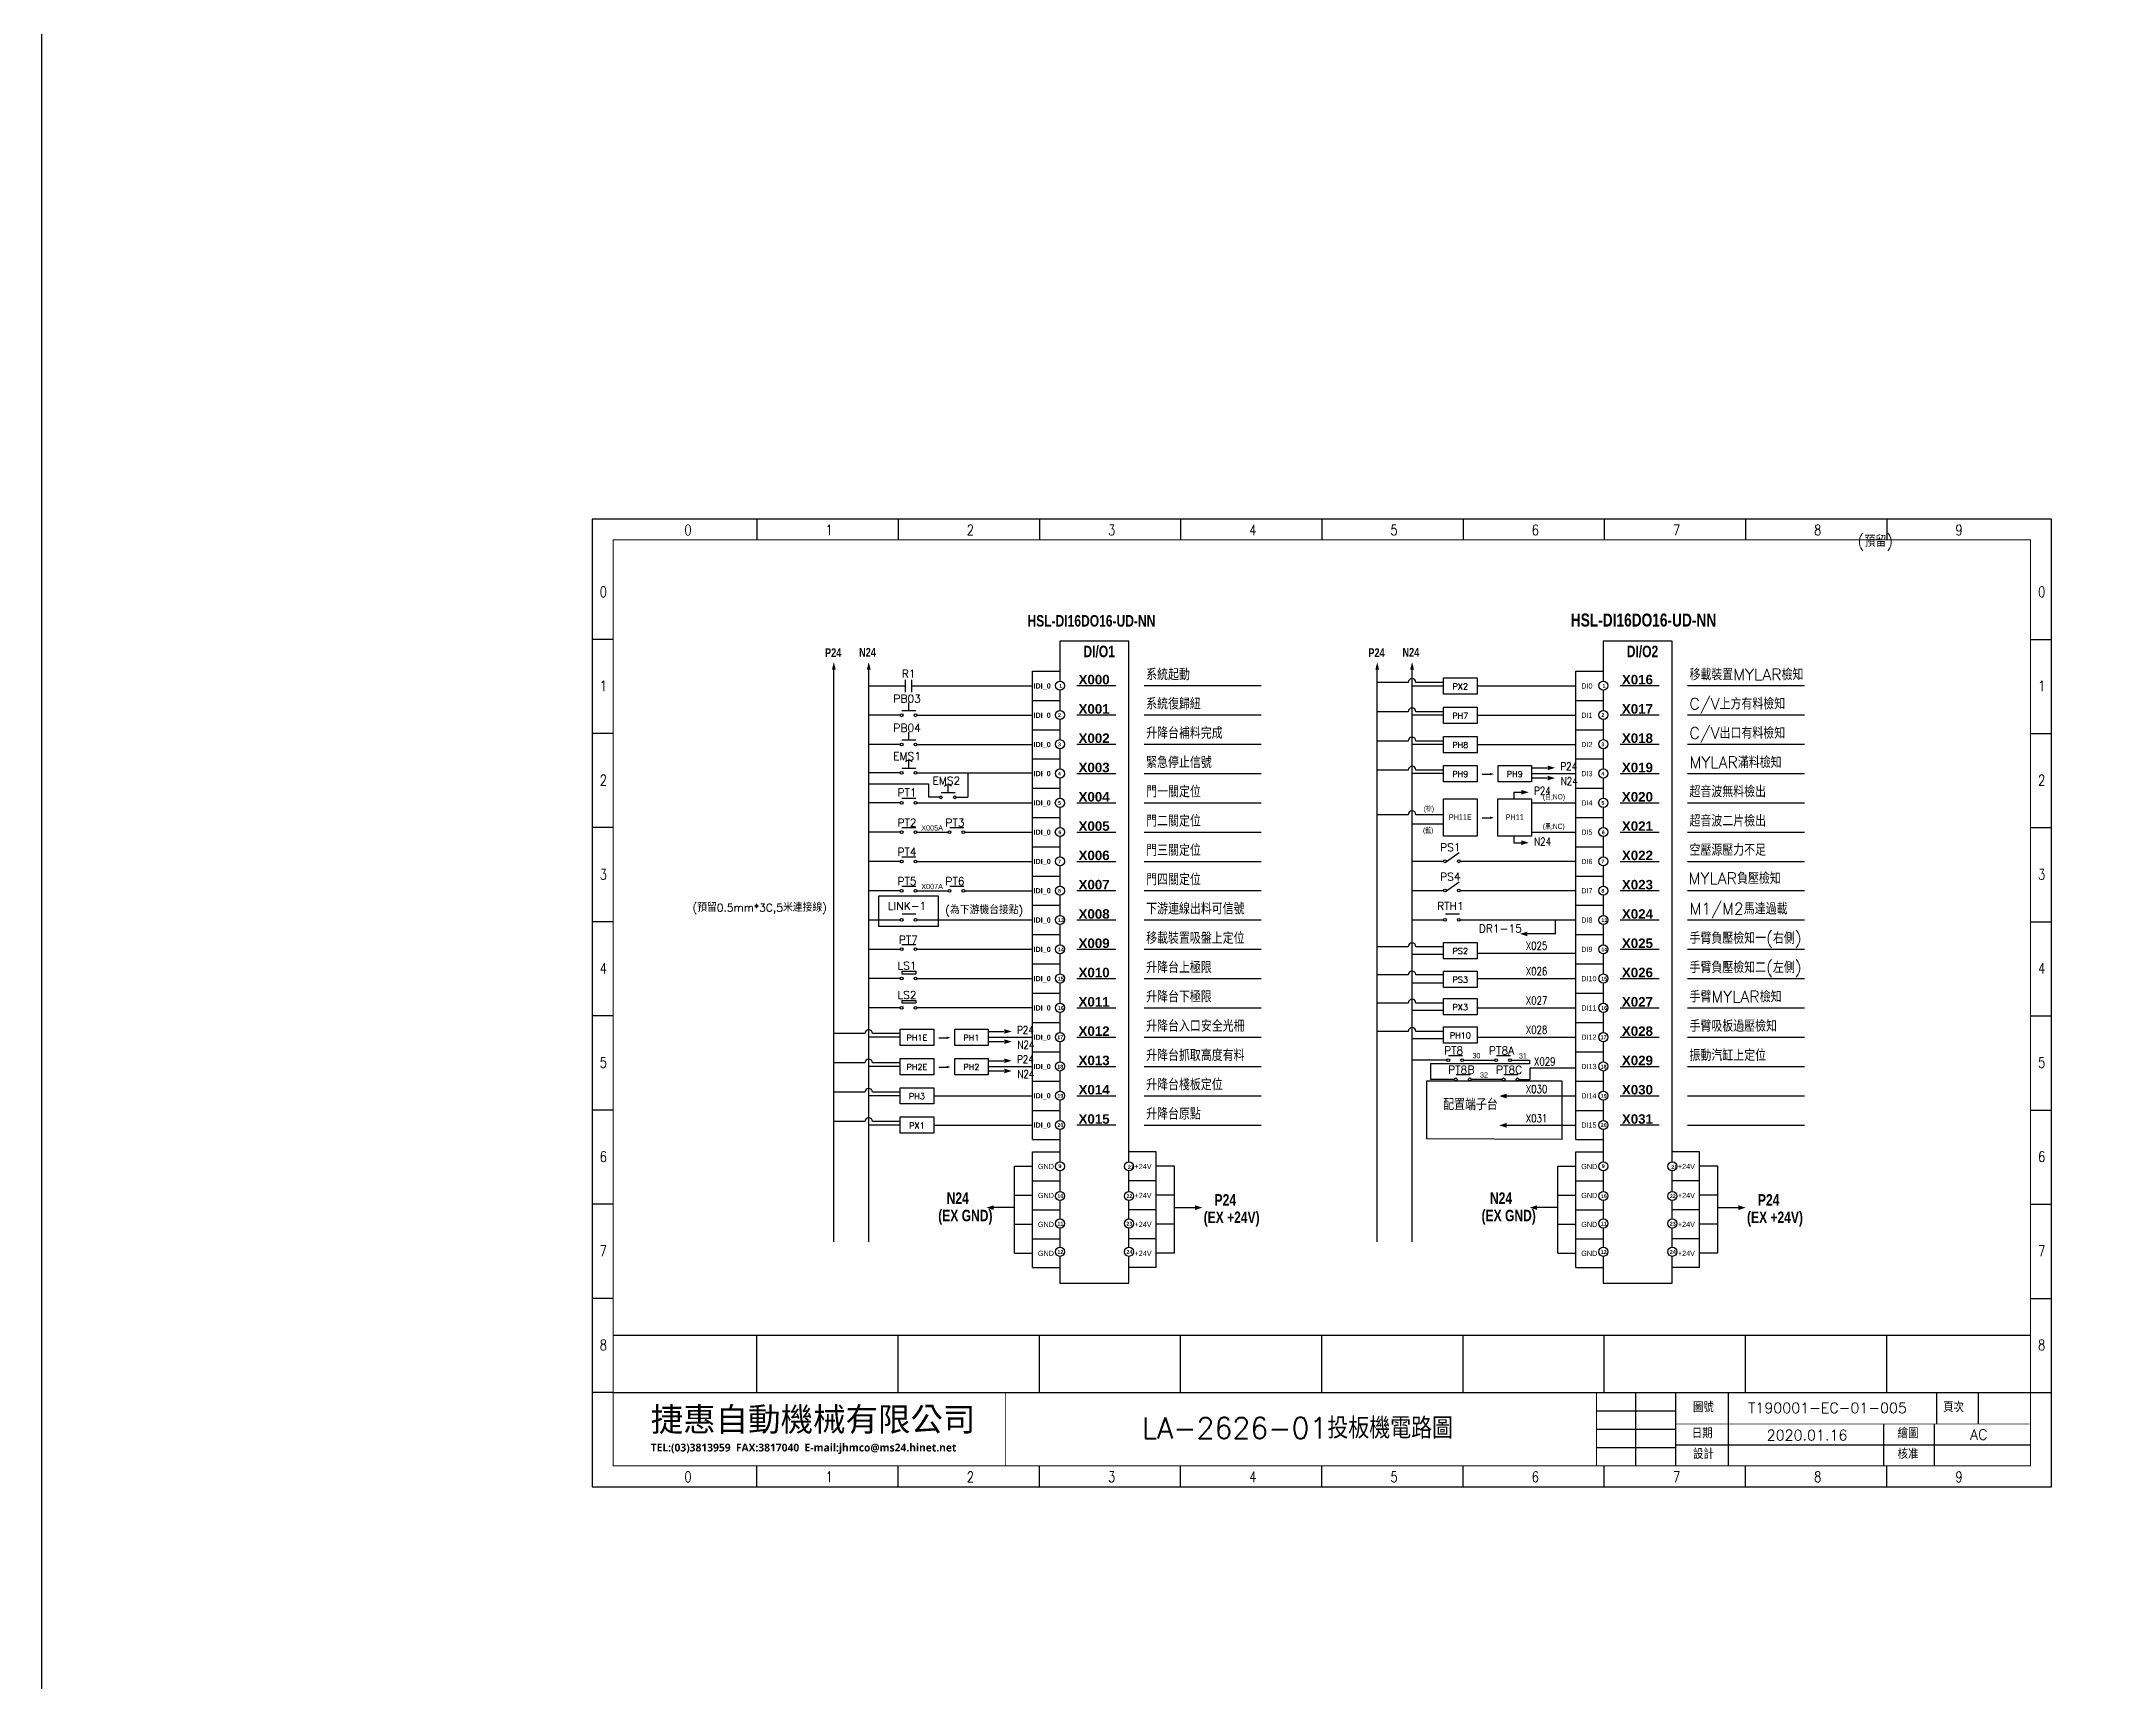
# Model space of a CAD drawing. Header units: millimetres. Extents: x -684 to 5961, y -1281 to 2539.
# Drawn here: x 2178 to 2574.3, y 518.9 to 832.5 of the extents above; entities that cross this region are included whole.
import ezdxf
from ezdxf.enums import TextEntityAlignment as Align

# ---------------------------------------------------------------- set-up
doc = ezdxf.new("R2010")
doc.units = ezdxf.units.MM
doc.header["$LTSCALE"] = 5
doc.header["$MEASUREMENT"] = 0
doc.layers.get('0').update_dxf_attribs({"linetype": 'CONTINUOUS'})
doc.layers.add('圖框', color=7, linetype='CONTINUOUS')
doc.layers.add('文字', color=4, linetype='CONTINUOUS')
doc.styles.add('chinese', font='simplex.shx', dxfattribs={"height": 2, "bigfont": 'chineset.shx'})
doc.styles.add('DAYUM', font='complex', dxfattribs={"bigfont": 'dayum'})
doc.styles.add('DAYUS', font='romanc.shx', dxfattribs={"height": 25, "bigfont": 'dayus.shx'})
doc.styles.add('S', font='SIMPLEX', dxfattribs={"bigfont": 'DAYUS.SHX'})
doc.styles.add('sim', font='simplex.shx', dxfattribs={"width": 0.8, "bigfont": 'chineset.shx'})
doc.styles.add('ST', font='c2.shx', dxfattribs={"height": 375, "bigfont": 'china.shx'})
doc.styles.get("Standard").update_dxf_attribs({"font": 'arialbd.ttf', "height": 15})
doc.styles.add('新細明體', font='', dxfattribs={"width": 0.8})
doc.styles.add('標題', font='simplex.shx', dxfattribs={"height": 4, "bigfont": 'chineset.shx'})
doc.styles.add('線號', font='simplex.shx', dxfattribs={"height": 1.5, "bigfont": 'chineset.shx'})
doc.styles.get('新細明體').set_extended_font_data('新細明體')

msp = doc.modelspace()

# ---------------------------------------------------------------- linework, layer by layer
for p, q in [((2385.9, 717.831), (2372.712, 717.831)), ((2372.712, 717.831), (2372.712, 710.21)), ((2385.9, 618.304), (2385.9, 717.831)), ((2489.779, 717.831), (2476.591, 717.831)), ((2476.591, 717.831), (2476.591, 710.21)), ((2489.779, 618.304), (2489.779, 717.831)), ((2329.487, 602.98), (2329.487, 712.392)), ((2329.487, 602.98), (2329.487, 712.392)), ((2336.152, 671.498), (2336.152, 712.392)), ((2336.152, 671.498), (2336.152, 712.392)), ((2343.199, 708.066), (2343.199, 710.466)), ((2344.399, 708.066), (2344.399, 710.466)), ((2367.438, 712.088), (2372.712, 712.089)), ((2367.438, 622.599), (2367.438, 712.088)), ((2433.366, 602.98), (2433.366, 712.392)), ((2433.366, 602.98), (2433.366, 712.392)), ((2439.298, 709.949), (2433.366, 709.949)), ((2440.031, 671.498), (2440.031, 712.392)), ((2440.031, 671.498), (2440.031, 712.392)), ((2446.055, 709.949), (2440.764, 709.949)), ((2471.318, 712.088), (2476.591, 712.089)), ((2471.318, 622.599), (2471.318, 712.088)), ((2343.199, 709.266), (2336.152, 709.266)), ((2343.845, 704.579), (2343.845, 706.058)), ((2344.399, 709.285), (2367.438, 709.288)), ((2348.576, 709.285), (2351.999, 709.287)), ((2367.438, 706.488), (2372.712, 706.489)), ((2372.712, 708.468), (2372.712, 704.61)), ((2375.915, 709.346), (2383.392, 709.346)), ((2388.836, 709.339), (2411.211, 709.339)), ((2446.055, 709.266), (2440.031, 709.266)), ((2452.457, 709.285), (2471.318, 709.285)), ((2471.318, 706.488), (2476.591, 706.489)), ((2476.591, 708.468), (2476.591, 704.61)), ((2479.794, 709.346), (2487.271, 709.346)), ((2492.715, 709.339), (2515.09, 709.339)), ((2342.176, 703.666), (2336.152, 703.666)), ((2342.511, 704.579), (2345.179, 704.579)), ((2345.376, 703.685), (2367.438, 703.688)), ((2348.576, 703.685), (2351.999, 703.687)), ((2372.712, 702.868), (2372.712, 699.01)), ((2375.915, 703.746), (2383.392, 703.746)), ((2388.836, 703.739), (2411.211, 703.739)), ((2439.298, 704.349), (2433.366, 704.349)), ((2446.055, 703.666), (2440.031, 703.666)), ((2446.055, 704.349), (2440.764, 704.349)), ((2452.457, 703.685), (2471.318, 703.685)), ((2476.591, 702.868), (2476.591, 699.01)), ((2479.794, 703.746), (2487.271, 703.746)), ((2492.715, 703.739), (2515.09, 703.739)), ((2342.176, 698.066), (2336.152, 698.066)), ((2342.511, 698.987), (2345.179, 698.987)), ((2343.845, 698.987), (2343.845, 700.467)), ((2345.377, 698.085), (2367.438, 698.088)), ((2348.576, 698.085), (2351.999, 698.087)), ((2367.438, 700.888), (2372.712, 700.889)), ((2375.915, 698.146), (2383.392, 698.146)), ((2388.836, 698.139), (2411.211, 698.139)), ((2439.298, 698.749), (2433.366, 698.749)), ((2446.055, 698.066), (2440.031, 698.066)), ((2446.055, 698.749), (2440.764, 698.749)), ((2452.457, 698.085), (2471.318, 698.085)), ((2471.318, 700.888), (2476.591, 700.889)), ((2479.794, 698.146), (2487.271, 698.146)), ((2492.715, 698.139), (2515.09, 698.139)), ((2343.845, 693.582), (2343.845, 695.061)), ((2367.438, 695.337), (2372.712, 695.337)), ((2372.712, 697.268), (2372.712, 693.41)), ((2462.865, 693.61), (2465.844, 693.61)), ((2471.318, 695.337), (2476.591, 695.337)), ((2476.591, 697.268), (2476.591, 693.41)), ((2342.176, 692.669), (2336.152, 692.669)), ((2336.152, 690.546), (2347.584, 690.546)), ((2342.511, 693.582), (2345.179, 693.582)), ((2345.376, 692.688), (2367.438, 692.688)), ((2347.584, 690.546), (2347.584, 687.982)), ((2351.344, 688.894), (2351.344, 690.374)), ((2355.105, 692.688), (2355.105, 687.982)), ((2367.438, 689.737), (2372.712, 689.737)), ((2372.712, 691.668), (2372.712, 687.81)), ((2375.915, 692.546), (2383.392, 692.546)), ((2388.836, 692.539), (2411.211, 692.539)), ((2439.298, 693.198), (2433.366, 693.198)), ((2446.055, 692.515), (2440.031, 692.515)), ((2446.055, 693.198), (2440.764, 693.198)), ((2453.421, 692.42), (2454.911, 692.42)), ((2462.81, 691.688), (2465.844, 691.688)), ((2462.865, 692.534), (2471.318, 692.534)), ((2471.318, 689.737), (2476.591, 689.737)), ((2476.591, 691.668), (2476.591, 687.81)), ((2479.794, 692.546), (2487.271, 692.546)), ((2492.715, 692.539), (2515.09, 692.539)), ((2342.176, 686.917), (2336.152, 686.917)), ((2342.511, 687.83), (2345.179, 687.83)), ((2345.376, 686.937), (2367.438, 686.937)), ((2349.676, 687.982), (2347.584, 687.982)), ((2350.011, 688.894), (2352.678, 688.894)), ((2352.877, 687.982), (2355.105, 687.982)), ((2372.712, 686.068), (2372.712, 682.21)), ((2375.915, 686.946), (2383.392, 686.946)), ((2388.836, 686.939), (2411.211, 686.939)), ((2459.511, 688.948), (2461.609, 688.948)), ((2459.511, 688.948), (2459.511, 687.688)), ((2462.861, 686.934), (2471.318, 686.934)), ((2476.591, 686.068), (2476.591, 682.21)), ((2479.794, 686.946), (2487.271, 686.946)), ((2492.715, 686.939), (2515.09, 686.939)), ((2342.511, 682.23), (2345.179, 682.23)), ((2351.652, 682.23), (2354.319, 682.23)), ((2367.438, 684.137), (2372.712, 684.137)), ((2439.298, 684.668), (2433.366, 684.668)), ((2446.055, 682.842), (2440.031, 682.842)), ((2446.055, 684.668), (2440.764, 684.668)), ((2453.421, 684.072), (2454.911, 684.072)), ((2471.318, 684.137), (2476.591, 684.137)), ((2342.176, 681.317), (2336.152, 681.317)), ((2345.376, 681.337), (2351.317, 681.337)), ((2354.517, 681.337), (2367.438, 681.337)), ((2367.438, 678.537), (2372.712, 678.537)), ((2372.712, 680.468), (2372.712, 676.61)), ((2375.915, 681.346), (2383.392, 681.346)), ((2388.836, 681.339), (2411.211, 681.339)), ((2459.511, 680.568), (2459.511, 679.3)), ((2459.511, 679.3), (2461.609, 679.3)), ((2462.861, 681.334), (2471.318, 681.334)), ((2471.318, 678.537), (2476.591, 678.537)), ((2476.591, 680.468), (2476.591, 676.61)), ((2479.794, 681.346), (2487.271, 681.346)), ((2492.715, 681.339), (2515.09, 681.339)), ((2342.176, 675.717), (2336.152, 675.717)), ((2342.511, 676.63), (2345.179, 676.63)), ((2345.376, 675.737), (2367.438, 675.737)), ((2372.712, 674.868), (2372.712, 671.01)), ((2375.915, 675.746), (2383.392, 675.746)), ((2388.836, 675.739), (2411.211, 675.739)), ((2446.055, 675.717), (2440.031, 675.717)), ((2446.596, 675.717), (2449.032, 677.439)), ((2449.255, 675.772), (2471.318, 675.772)), ((2476.591, 674.868), (2476.591, 671.01)), ((2479.794, 675.746), (2487.271, 675.746)), ((2492.715, 675.739), (2515.09, 675.739)), ((2336.152, 670.082), (2336.152, 671.498)), ((2342.176, 670.117), (2336.152, 670.117)), ((2336.152, 602.98), (2336.152, 670.082)), ((2336.152, 602.98), (2336.152, 670.082)), ((2342.511, 671.03), (2345.179, 671.03)), ((2345.376, 670.137), (2351.317, 670.137)), ((2351.652, 671.03), (2354.319, 671.03)), ((2354.517, 670.137), (2367.438, 670.137)), ((2367.438, 672.937), (2372.712, 672.937)), ((2375.915, 670.146), (2383.392, 670.146)), ((2388.836, 670.139), (2411.211, 670.139)), ((2440.031, 670.082), (2440.031, 671.498)), ((2446.055, 670.117), (2440.031, 670.117)), ((2440.031, 602.98), (2440.031, 670.082)), ((2440.031, 602.98), (2440.031, 670.082)), ((2446.596, 670.117), (2449.032, 671.839)), ((2449.255, 670.172), (2471.318, 670.172)), ((2471.318, 672.937), (2476.591, 672.937)), ((2479.794, 670.146), (2487.271, 670.146)), ((2492.715, 670.139), (2515.09, 670.139)), ((2338.071, 669.132), (2349.451, 669.132)), ((2338.071, 663.295), (2338.071, 669.132)), ((2349.451, 669.132), (2349.451, 663.295)), ((2367.438, 667.337), (2372.712, 667.337)), ((2372.712, 669.268), (2372.712, 665.41)), ((2471.318, 667.337), (2476.591, 667.337)), ((2476.591, 669.268), (2476.591, 665.41)), ((2342.176, 664.517), (2336.152, 664.517)), ((2349.451, 663.295), (2338.071, 663.295)), ((2342.522, 665.727), (2345.189, 665.727)), ((2345.376, 664.572), (2367.438, 664.572)), ((2372.712, 663.668), (2372.712, 659.81)), ((2375.915, 664.546), (2383.392, 664.546)), ((2388.836, 664.539), (2411.211, 664.539)), ((2446.055, 664.517), (2440.031, 664.517)), ((2446.401, 665.727), (2449.068, 665.727)), ((2449.256, 664.537), (2471.318, 664.537)), ((2467.456, 661.88), (2467.456, 664.55)), ((2476.591, 663.668), (2476.591, 659.81)), ((2479.794, 664.546), (2487.271, 664.546)), ((2492.715, 664.539), (2515.09, 664.539)), ((2342.176, 658.917), (2336.152, 658.917)), ((2342.511, 659.83), (2345.179, 659.83)), ((2345.376, 658.972), (2367.438, 658.972)), ((2367.438, 661.737), (2372.712, 661.737)), ((2372.712, 658.068), (2372.712, 654.21)), ((2375.915, 658.946), (2383.392, 658.946)), ((2388.836, 658.939), (2411.211, 658.939)), ((2439.298, 659.426), (2433.366, 659.426)), ((2446.055, 657.938), (2440.031, 657.938)), ((2446.055, 659.426), (2440.764, 659.426)), ((2471.318, 658.14), (2452.457, 658.14)), ((2467.456, 661.866), (2462.027, 661.866)), ((2471.318, 661.737), (2476.591, 661.737)), ((2476.591, 658.068), (2476.591, 654.21)), ((2479.794, 658.946), (2487.271, 658.946)), ((2492.715, 658.939), (2515.09, 658.939)), ((2342.511, 654.765), (2345.179, 654.765)), ((2342.511, 654.765), (2342.511, 654.265)), ((2342.511, 654.265), (2345.179, 654.265)), ((2345.179, 654.765), (2345.179, 654.265)), ((2367.438, 656.137), (2372.712, 656.137)), ((2439.298, 654.026), (2433.366, 654.026)), ((2446.055, 654.026), (2440.764, 654.026)), ((2471.318, 656.137), (2476.591, 656.137)), ((2342.176, 653.317), (2336.152, 653.317)), ((2345.376, 653.372), (2367.438, 653.372)), ((2367.438, 650.537), (2372.712, 650.537)), ((2372.712, 652.468), (2372.712, 648.61)), ((2375.915, 653.346), (2383.392, 653.346)), ((2388.836, 653.339), (2411.211, 653.339)), ((2446.055, 652.457), (2440.031, 652.457)), ((2471.318, 653.273), (2452.457, 653.273)), ((2471.318, 650.537), (2476.591, 650.537)), ((2476.591, 652.468), (2476.591, 648.61)), ((2479.794, 653.346), (2487.271, 653.346)), ((2492.715, 653.339), (2515.09, 653.339)), ((2342.176, 647.717), (2336.152, 647.717)), ((2342.511, 649.165), (2345.179, 649.165)), ((2342.511, 649.165), (2342.511, 648.665)), ((2342.511, 648.665), (2345.179, 648.665)), ((2345.179, 649.165), (2345.179, 648.665)), ((2345.376, 647.772), (2367.438, 647.772)), ((2372.712, 646.868), (2372.712, 643.01)), ((2375.915, 647.746), (2383.392, 647.746)), ((2388.836, 647.739), (2411.211, 647.739)), ((2439.298, 648.633), (2433.366, 648.633)), ((2446.055, 647.199), (2440.031, 647.199)), ((2446.055, 648.633), (2440.764, 648.633)), ((2471.318, 647.673), (2452.457, 647.673)), ((2476.591, 646.868), (2476.591, 643.01)), ((2479.794, 647.746), (2487.271, 647.746)), ((2492.715, 647.739), (2515.09, 647.739)), ((2335.419, 642.801), (2329.487, 642.801)), ((2342.176, 642.117), (2336.152, 642.117)), ((2342.176, 642.801), (2336.885, 642.801)), ((2358.986, 643.212), (2361.965, 643.212)), ((2358.986, 642.137), (2367.438, 642.137)), ((2367.438, 644.937), (2372.712, 644.937)), ((2375.915, 642.146), (2383.392, 642.146)), ((2388.836, 642.139), (2411.211, 642.139)), ((2439.298, 643.233), (2433.366, 643.233)), ((2446.055, 643.233), (2440.764, 643.233)), ((2471.318, 642.073), (2452.457, 642.073)), ((2471.318, 644.937), (2476.591, 644.937)), ((2479.794, 642.146), (2487.271, 642.146)), ((2492.715, 642.139), (2515.09, 642.139)), ((2349.542, 642.022), (2351.032, 642.022)), ((2358.931, 641.29), (2361.965, 641.29)), ((2367.438, 639.337), (2372.712, 639.337)), ((2372.712, 641.268), (2372.712, 637.41)), ((2446.055, 641.8), (2440.031, 641.8)), ((2447.022, 638.656), (2449.69, 638.656)), ((2456.163, 638.656), (2458.83, 638.656)), ((2471.318, 639.337), (2476.591, 639.337)), ((2476.591, 641.268), (2476.591, 637.41)), ((2335.419, 637.201), (2329.487, 637.201)), ((2342.176, 636.517), (2336.152, 636.517)), ((2342.176, 637.201), (2336.885, 637.201)), ((2349.542, 636.422), (2351.032, 636.422)), ((2358.931, 635.69), (2361.965, 635.69)), ((2358.986, 637.612), (2361.965, 637.612)), ((2358.986, 636.537), (2367.438, 636.537)), ((2372.712, 635.668), (2372.712, 631.81)), ((2375.915, 636.546), (2383.392, 636.546)), ((2388.836, 636.539), (2411.211, 636.539)), ((2446.687, 637.743), (2440.033, 637.743)), ((2443.56, 637.055), (2443.56, 634.062)), ((2462.474, 637.055), (2443.56, 637.055)), ((2448.464, 634.975), (2451.132, 634.975)), ((2449.888, 637.763), (2455.828, 637.763)), ((2457.605, 634.975), (2460.273, 634.975)), ((2459.029, 637.743), (2462.474, 637.743)), ((2462.474, 637.743), (2462.474, 637.055)), ((2471.318, 636.202), (2462.577, 636.202)), ((2462.577, 636.202), (2462.577, 634.062)), ((2476.591, 635.668), (2476.591, 631.81)), ((2479.794, 636.546), (2487.271, 636.546)), ((2492.715, 636.539), (2515.09, 636.539)), ((2335.419, 631.601), (2329.487, 631.601)), ((2342.176, 630.917), (2336.152, 630.917)), ((2342.176, 631.601), (2336.885, 631.601)), ((2348.578, 630.937), (2367.438, 630.937)), ((2367.438, 633.737), (2372.712, 633.737)), ((2375.915, 630.946), (2383.392, 630.946)), ((2388.836, 630.939), (2411.211, 630.939)), ((2468.712, 633.75), (2442.767, 633.75)), ((2442.767, 633.75), (2442.767, 622.701)), ((2448.129, 634.062), (2443.56, 634.062)), ((2451.33, 634.082), (2457.271, 634.082)), ((2471.318, 630.873), (2458.043, 630.873)), ((2460.471, 634.062), (2462.577, 634.062)), ((2468.712, 622.599), (2468.712, 633.75)), ((2471.318, 633.737), (2476.591, 633.737)), ((2479.794, 630.946), (2487.271, 630.946)), ((2492.715, 630.939), (2515.09, 630.939)), ((2367.438, 628.137), (2372.712, 628.137)), ((2372.712, 630.068), (2372.712, 626.21)), ((2471.318, 628.137), (2476.591, 628.137)), ((2476.591, 630.068), (2476.591, 626.21)), ((2335.419, 626.001), (2329.487, 626.001)), ((2342.176, 625.317), (2336.152, 625.317)), ((2342.176, 626.001), (2336.885, 626.001)), ((2348.578, 625.337), (2367.438, 625.337)), ((2367.438, 622.599), (2372.712, 622.599)), ((2372.712, 624.468), (2372.712, 618.304)), ((2375.915, 625.346), (2383.392, 625.346)), ((2388.836, 625.339), (2411.211, 625.339)), ((2468.712, 622.599), (2442.767, 622.701)), ((2471.318, 625.273), (2458.043, 625.273)), ((2471.318, 622.599), (2476.591, 622.599)), ((2476.591, 624.468), (2476.591, 618.304)), ((2479.794, 625.346), (2487.271, 625.346)), ((2492.715, 625.339), (2515.09, 625.339)), ((2367.438, 598.07), (2367.438, 620.221)), ((2367.438, 620.221), (2372.712, 620.221)), ((2391.128, 620.221), (2385.855, 620.221)), ((2391.128, 598.07), (2391.128, 620.221)), ((2471.318, 598.07), (2471.318, 620.221)), ((2471.318, 620.221), (2476.591, 620.221)), ((2495.007, 620.221), (2489.734, 620.221)), ((2495.007, 598.07), (2495.007, 620.221)), ((2364.005, 600.845), (2364.005, 617.458)), ((2364.005, 617.458), (2367.438, 617.458)), ((2367.438, 614.683), (2372.712, 614.683)), ((2372.712, 616.561), (2372.712, 612.632)), ((2391.128, 614.683), (2385.855, 614.683)), ((2385.9, 612.632), (2385.9, 616.556)), ((2394.581, 617.458), (2391.147, 617.458)), ((2394.581, 600.845), (2394.581, 617.458)), ((2467.884, 600.845), (2467.884, 617.458)), ((2467.884, 617.458), (2471.318, 617.458)), ((2471.318, 614.683), (2476.591, 614.683)), ((2476.591, 616.561), (2476.591, 612.632)), ((2495.007, 614.683), (2489.734, 614.683)), ((2489.779, 612.632), (2489.779, 616.556)), ((2498.46, 617.458), (2495.026, 617.458)), ((2498.46, 600.845), (2498.46, 617.458)), ((2364.005, 611.921), (2367.438, 611.921)), ((2372.712, 610.885), (2372.712, 607.377)), ((2385.9, 607.377), (2385.9, 610.885)), ((2394.581, 611.921), (2391.147, 611.921)), ((2467.884, 611.921), (2471.318, 611.921)), ((2476.591, 610.885), (2476.591, 607.377)), ((2489.779, 607.377), (2489.779, 610.885)), ((2498.46, 611.921), (2495.026, 611.921)), ((2363.928, 609.536), (2359.995, 609.536)), ((2367.438, 609.145), (2372.712, 609.145)), ((2391.128, 609.145), (2385.855, 609.145)), ((2394.658, 609.536), (2398.591, 609.536)), ((2467.807, 609.536), (2463.874, 609.536)), ((2471.318, 609.145), (2476.591, 609.145)), ((2495.007, 609.145), (2489.734, 609.145)), ((2498.537, 609.536), (2502.47, 609.536)), ((2364.005, 606.383), (2367.438, 606.383)), ((2367.438, 603.608), (2372.712, 603.608)), ((2372.712, 605.63), (2372.712, 601.976)), ((2391.128, 603.608), (2385.855, 603.608)), ((2385.9, 601.976), (2385.9, 605.63)), ((2394.581, 606.383), (2391.147, 606.383)), ((2467.884, 606.383), (2471.318, 606.383)), ((2471.318, 603.608), (2476.591, 603.608)), ((2476.591, 605.63), (2476.591, 601.976)), ((2495.007, 603.608), (2489.734, 603.608)), ((2489.779, 601.976), (2489.779, 605.63)), ((2498.46, 606.383), (2495.026, 606.383)), ((2364.005, 600.845), (2367.438, 600.845)), ((2372.712, 600.229), (2372.712, 595.129)), ((2385.9, 595.129), (2385.9, 600.229)), ((2394.581, 600.845), (2391.147, 600.845)), ((2467.884, 600.845), (2471.318, 600.845)), ((2476.591, 600.229), (2476.591, 595.129)), ((2489.779, 595.129), (2489.779, 600.229)), ((2498.46, 600.845), (2495.026, 600.845)), ((2367.438, 598.07), (2372.712, 598.07)), ((2372.712, 595.129), (2385.9, 595.129)), ((2391.128, 598.07), (2385.855, 598.07)), ((2471.318, 598.07), (2476.591, 598.07)), ((2476.591, 595.129), (2489.779, 595.129)), ((2495.007, 598.07), (2489.734, 598.07))]:
    msp.add_line(p, q)
for points in [[(4288.333, 1146.033), (2177.993, 1146.033), (2177.993, -148.663), (4288.333, -148.663)], [(2446.055, 710.825), (2452.457, 710.825), (2452.457, 707.707), (2446.055, 707.707)], [(2446.055, 705.225), (2452.457, 705.225), (2452.457, 702.107), (2446.055, 702.107)], [(2446.055, 699.625), (2452.457, 699.625), (2452.457, 696.507), (2446.055, 696.507)], [(2446.055, 694.074), (2452.457, 694.074), (2452.457, 690.955), (2446.055, 690.955)], [(2456.464, 694.074), (2462.865, 694.074), (2462.865, 690.955), (2456.464, 690.955)], [(2446.055, 687.688), (2452.457, 687.688), (2452.457, 680.568), (2446.055, 680.568)], [(2456.459, 687.688), (2462.861, 687.688), (2462.861, 680.568), (2456.459, 680.568)], [(2446.055, 660.247), (2452.457, 660.247), (2452.457, 657.128), (2446.055, 657.128)], [(2446.055, 654.766), (2452.457, 654.766), (2452.457, 651.648), (2446.055, 651.648)], [(2446.055, 649.509), (2452.457, 649.509), (2452.457, 646.39), (2446.055, 646.39)], [(2342.176, 643.676), (2348.578, 643.676), (2348.578, 640.558), (2342.176, 640.558)], [(2352.584, 643.676), (2358.986, 643.676), (2358.986, 640.558), (2352.584, 640.558)], [(2446.055, 644.109), (2452.457, 644.109), (2452.457, 640.99), (2446.055, 640.99)], [(2342.176, 638.076), (2348.578, 638.076), (2348.578, 634.958), (2342.176, 634.958)], [(2352.584, 638.076), (2358.986, 638.076), (2358.986, 634.958), (2352.584, 634.958)], [(2342.176, 632.476), (2348.578, 632.476), (2348.578, 629.358), (2342.176, 629.358)], [(2342.176, 626.876), (2348.578, 626.876), (2348.578, 623.758), (2342.176, 623.758)]]:
    msp.add_lwpolyline(points, close=True)
for centre, radius in [((2372.712, 709.341), 0.874), ((2476.591, 709.341), 0.874), ((2342.443, 703.666), 0.267), ((2345.11, 703.666), 0.267), ((2372.712, 703.737), 0.874), ((2476.591, 703.737), 0.874), ((2342.443, 698.075), 0.267), ((2345.11, 698.075), 0.267), ((2372.712, 698.137), 0.874), ((2476.591, 698.137), 0.874), ((2342.443, 692.669), 0.267), ((2345.11, 692.669), 0.267), ((2372.712, 692.537), 0.874), ((2476.591, 692.537), 0.874), ((2342.443, 686.917), 0.267), ((2345.11, 686.917), 0.267), ((2349.942, 687.982), 0.267), ((2352.61, 687.982), 0.267), ((2372.7, 686.939), 0.874), ((2476.579, 686.939), 0.874), ((2372.7, 681.339), 0.874), ((2372.712, 681.337), 0.874), ((2476.579, 681.339), 0.874), ((2476.591, 681.337), 0.874), ((2342.443, 681.317), 0.267), ((2345.11, 681.317), 0.267), ((2351.583, 681.317), 0.267), ((2354.251, 681.317), 0.267), ((2342.443, 675.717), 0.267), ((2345.11, 675.717), 0.267), ((2372.712, 675.737), 0.874), ((2446.322, 675.752), 0.267), ((2448.989, 675.752), 0.267), ((2476.591, 675.737), 0.874), ((2342.443, 670.117), 0.267), ((2345.11, 670.117), 0.267), ((2351.583, 670.117), 0.267), ((2354.251, 670.117), 0.267), ((2372.712, 670.137), 0.874), ((2446.322, 670.152), 0.267), ((2448.989, 670.152), 0.267), ((2476.591, 670.137), 0.874), ((2342.443, 664.552), 0.267), ((2345.11, 664.552), 0.267), ((2372.712, 664.537), 0.874), ((2446.322, 664.552), 0.267), ((2448.989, 664.552), 0.267), ((2476.591, 664.537), 0.874), ((2342.443, 658.952), 0.267), ((2345.11, 658.952), 0.267), ((2372.712, 658.937), 0.874), ((2476.591, 658.937), 0.874), ((2372.712, 653.337), 0.874), ((2476.591, 653.337), 0.874), ((2342.443, 653.352), 0.267), ((2345.11, 653.352), 0.267), ((2342.443, 647.752), 0.267), ((2345.11, 647.752), 0.267), ((2372.712, 647.737), 0.874), ((2476.591, 647.737), 0.874), ((2372.712, 642.137), 0.874), ((2476.591, 642.137), 0.874), ((2372.712, 636.537), 0.874), ((2446.954, 637.743), 0.267), ((2448.396, 634.062), 0.267), ((2449.621, 637.743), 0.267), ((2451.064, 634.062), 0.267), ((2456.095, 637.743), 0.267), ((2457.537, 634.062), 0.267), ((2458.762, 637.743), 0.267), ((2460.205, 634.062), 0.267), ((2476.591, 636.537), 0.874), ((2372.712, 630.937), 0.874), ((2476.591, 630.937), 0.874), ((2372.712, 625.337), 0.874), ((2476.591, 625.337), 0.874), ((2372.712, 617.43), 0.874), ((2385.9, 617.43), 0.874), ((2476.591, 617.43), 0.874), ((2489.779, 617.43), 0.874), ((2372.712, 611.759), 0.874), ((2385.9, 611.759), 0.874), ((2476.591, 611.759), 0.874), ((2489.779, 611.759), 0.874), ((2372.712, 606.504), 0.874), ((2385.9, 606.504), 0.874), ((2476.591, 606.504), 0.874), ((2489.779, 606.504), 0.874), ((2372.712, 601.103), 0.874), ((2385.9, 601.103), 0.874), ((2476.591, 601.103), 0.874), ((2489.779, 601.103), 0.874)]:
    msp.add_circle(centre, radius)
for centre, radius, start, end in [((2440.031, 709.949), 0.733, 0, 180), ((2440.031, 704.349), 0.733, 0, 180), ((2440.031, 698.749), 0.733, 0, 180), ((2343.823, 694.106), 0.943, 45.35258, 135.35258), ((2440.031, 693.198), 0.733, 0, 180), ((2351.323, 689.419), 0.943, 45.35258, 135.35258), ((2440.031, 684.668), 0.733, 0, 180), ((2440.031, 659.426), 0.733, 0, 180), ((2440.031, 654.026), 0.733, 0, 180), ((2440.031, 648.633), 0.733, 0, 180), ((2336.152, 642.801), 0.733, 0, 180), ((2440.031, 643.233), 0.733, 0, 180), ((2336.152, 637.201), 0.733, 0, 180), ((2336.152, 631.601), 0.733, 0, 180), ((2336.152, 626.001), 0.733, 0, 180)]:
    msp.add_arc(centre, radius, start, end)
for points in [[(2329.123, 712.392), (2329.851, 712.392), (2329.487, 713.848)], [(2329.123, 712.392), (2329.851, 712.392), (2329.487, 713.848)], [(2335.788, 712.392), (2336.516, 712.392), (2336.152, 713.848)], [(2335.788, 712.392), (2336.516, 712.392), (2336.152, 713.848)], [(2433.002, 712.392), (2433.73, 712.392), (2433.366, 713.848)], [(2433.002, 712.392), (2433.73, 712.392), (2433.366, 713.848)], [(2439.667, 712.392), (2440.395, 712.392), (2440.031, 713.848)], [(2439.667, 712.392), (2440.395, 712.392), (2440.031, 713.848)], [(2467.364, 693.616), (2465.934, 693.174), (2465.934, 694.064), (2465.934, 693.616)], [(2455.671, 692.423), (2454.955, 692.202), (2454.955, 692.647), (2454.955, 692.423)], [(2467.364, 691.665), (2465.934, 691.223), (2465.934, 692.113), (2465.934, 691.665)], [(2462.343, 688.954), (2460.912, 688.512), (2460.912, 689.402), (2460.912, 688.954)], [(2455.671, 684.075), (2454.955, 683.854), (2454.955, 684.299), (2454.955, 684.075)], [(2462.343, 679.306), (2460.912, 678.864), (2460.912, 679.753), (2460.912, 679.306)], [(2460.663, 661.866), (2462.094, 662.309), (2462.094, 661.419), (2462.094, 661.866)], [(2351.792, 642.025), (2351.076, 641.804), (2351.076, 642.249), (2351.076, 642.025)], [(2363.485, 643.218), (2362.055, 642.776), (2362.055, 643.666), (2362.055, 643.218)], [(2363.485, 641.268), (2362.055, 640.826), (2362.055, 641.716), (2362.055, 641.268)], [(2351.792, 636.425), (2351.076, 636.204), (2351.076, 636.649), (2351.076, 636.425)], [(2363.485, 637.618), (2362.055, 637.176), (2362.055, 638.066), (2362.055, 637.618)], [(2363.485, 635.668), (2362.055, 635.226), (2362.055, 636.116), (2362.055, 635.668)], [(2456.679, 630.873), (2458.11, 630.431), (2458.11, 631.321), (2458.11, 630.873)], [(2456.679, 625.273), (2458.11, 624.831), (2458.11, 625.721), (2458.11, 625.273)], [(2358.631, 609.536), (2360.062, 609.094), (2360.062, 609.984), (2360.062, 609.536)], [(2399.955, 609.536), (2398.524, 609.094), (2398.524, 609.984), (2398.524, 609.536)], [(2462.51, 609.536), (2463.941, 609.094), (2463.941, 609.984), (2463.941, 609.536)], [(2503.834, 609.536), (2502.403, 609.094), (2502.403, 609.984), (2502.403, 609.536)]]:
    msp.add_solid(points)
at = {"layer": '圖框'}
for p, q in [((2283.281, 741.187), (2283.281, 556.187)), ((2562.281, 741.187), (2283.281, 741.187)), ((2314.781, 741.187), (2314.781, 737.187)), ((2341.781, 741.187), (2341.781, 737.187)), ((2368.781, 741.187), (2368.781, 737.187)), ((2395.781, 741.187), (2395.781, 737.187)), ((2422.781, 741.187), (2422.781, 737.187)), ((2449.781, 741.187), (2449.781, 737.187)), ((2476.781, 741.187), (2476.781, 737.187)), ((2503.781, 741.187), (2503.781, 737.187)), ((2530.781, 741.187), (2530.781, 737.187)), ((2562.281, 556.187), (2562.281, 741.187)), ((2287.281, 718.187), (2283.281, 718.187)), ((2558.281, 718.187), (2562.281, 718.187)), ((2287.281, 700.187), (2283.281, 700.187)), ((2558.281, 700.187), (2562.281, 700.187)), ((2287.281, 682.187), (2283.281, 682.187)), ((2558.281, 682.187), (2562.281, 682.187)), ((2287.281, 664.187), (2283.281, 664.187)), ((2558.281, 664.187), (2562.281, 664.187)), ((2287.281, 646.187), (2283.281, 646.187)), ((2558.281, 646.187), (2562.281, 646.187)), ((2287.281, 628.187), (2283.281, 628.187)), ((2558.281, 628.187), (2562.281, 628.187)), ((2287.281, 610.187), (2283.281, 610.187)), ((2558.281, 610.187), (2562.281, 610.187)), ((2287.281, 592.187), (2283.281, 592.187)), ((2558.281, 592.187), (2562.281, 592.187)), ((2287.281, 585.15), (2558.281, 585.15)), ((2314.781, 574.15), (2314.781, 585.15)), ((2341.781, 574.15), (2341.781, 585.15)), ((2368.781, 574.187), (2368.781, 585.187)), ((2395.781, 574.15), (2395.781, 585.15)), ((2422.781, 574.15), (2422.781, 585.15)), ((2449.781, 574.15), (2449.781, 585.15)), ((2476.781, 574.15), (2476.781, 585.15)), ((2503.781, 574.15), (2503.781, 585.15)), ((2530.781, 574.15), (2530.781, 585.15)), ((2287.281, 574.187), (2283.281, 574.187)), ((2287.281, 574.187), (2558.281, 574.187)), ((2482.725, 574.187), (2482.725, 560.187)), ((2490.42, 574.187), (2490.42, 560.187)), ((2500.438, 574.187), (2500.438, 560.187)), ((2540.281, 574.187), (2540.281, 568.191)), ((2548.281, 574.187), (2548.281, 568.191)), ((2558.281, 574.187), (2562.281, 574.187)), ((2475.281, 570.687), (2490.42, 570.687)), ((2475.281, 567.187), (2490.42, 567.187)), ((2475.281, 563.687), (2490.42, 563.687)), ((2490.42, 564.191), (2558.281, 564.191)), ((2314.781, 556.187), (2314.781, 560.187)), ((2341.781, 556.187), (2341.781, 560.187)), ((2368.781, 556.187), (2368.781, 560.187)), ((2395.781, 556.187), (2395.781, 560.187)), ((2422.781, 556.187), (2422.781, 560.187)), ((2449.781, 556.187), (2449.781, 560.187)), ((2476.781, 556.187), (2476.781, 560.187)), ((2503.781, 556.187), (2503.781, 560.187)), ((2530.781, 556.187), (2530.781, 560.187)), ((2283.281, 556.187), (2562.281, 556.187))]:
    msp.add_line(p, q, dxfattribs=at)
at = {"layer": '圖框', "const_width": 0.2}
for points in [[(2287.281, 560.187), (2558.281, 560.187), (2558.281, 737.187), (2287.281, 737.187)], [(2287.281, 737.187), (2558.281, 737.187), (2558.281, 560.187), (2287.281, 560.187)]]:
    msp.add_lwpolyline(points, close=True, dxfattribs=at)
at = {"layer": '圖框'}
for points, const_width in [([(2287.281, 574.187), (2558.281, 574.187)], 0.2), ([(2362.281, 574.187), (2362.281, 560.187)], 0.15), ([(2475.281, 574.187), (2475.281, 560.187)], 0.15), ([(2490.42, 568.191), (2558.281, 568.191)], 0.15)]:
    msp.add_lwpolyline(points, dxfattribs=dict(at, const_width=const_width))
for points in [[(2530.131, 568.191), (2530.131, 560.187)], [(2539.864, 568.191), (2539.864, 560.187)]]:
    msp.add_lwpolyline(points, dxfattribs=at)

# ---------------------------------------------------------------- texts
for s, height, style, p in [('(預留)', 2.2, 'S', (2525.195, 735.869)), ('系統起動', 2.2, 'S', (2389.195, 710.367)), ('DI0', 1, 'ST', (2472.379, 708.774)), ('移載裝置MYLAR檢知', 2.2, 'S', (2493.075, 710.367)), ('系統復歸紐', 2.2, 'S', (2389.195, 704.767)), ('C/V上方有料檢知', 2.2, 'S', (2493.075, 704.767)), ('升降台補料完成', 2.2, 'S', (2389.195, 699.167)), ('DI1', 1, 'ST', (2472.379, 703.174)), ('C/V出口有料檢知', 2.2, 'S', (2493.075, 699.167)), ('DI2', 1, 'ST', (2472.379, 697.574)), ('緊急停止信號', 2.2, 'S', (2389.195, 693.567)), ('MYLAR滿料檢知', 2.2, 'S', (2493.075, 693.567)), ('門一關定位', 2.2, 'S', (2389.195, 687.967)), ('DI3', 1, 'ST', (2472.379, 692.023)), ('超音波無料檢出', 2.2, 'S', (2493.075, 687.984)), ('DI4', 1, 'ST', (2472.379, 686.423)), ('X005A', 1, 'ST', (2346.204, 681.631)), ('門二關定位', 2.2, 'S', (2389.195, 682.367)), ('DI5', 1, 'ST', (2472.379, 680.823)), ('超音波二片檢出', 2.2, 'S', (2493.075, 682.384)), ('門三關定位', 2.2, 'S', (2389.195, 676.767)), ('空壓源壓力不足', 2.2, 'S', (2493.075, 676.815)), ('DI6', 1, 'ST', (2472.379, 675.223)), ('MYLAR負壓檢知', 2.2, 'S', (2492.916, 671.391)), ('X007A', 1, 'ST', (2346.204, 670.431)), ('門四關定位', 2.2, 'S', (2389.195, 671.167)), ('DI7', 1, 'ST', (2472.379, 669.623)), ('下游連線出料可信號', 2.2, 'S', (2389.195, 665.584)), ('M1/M2馬達過載', 2.2, 'S', (2493.075, 665.584)), ('移載裝置吸盤上定位', 2.2, 'S', (2389.195, 659.967)), ('DI8', 1, 'ST', (2472.379, 664.023)), ('手臂負壓檢知一(右側)', 2.2, 'S', (2493.075, 659.967)), ('DI9', 1, 'ST', (2472.379, 658.423)), ('升降台上極限', 2.2, 'S', (2389.195, 654.367)), ('手臂負壓檢知二(左側)', 2.2, 'S', (2493.075, 654.367)), ('升降台下極限', 2.2, 'S', (2389.195, 648.767)), ('DI10', 1, 'ST', (2472.379, 652.823)), ('手臂MYLAR檢知', 2.2, 'S', (2493.075, 648.767)), ('DI11', 1, 'ST', (2472.379, 647.223)), ('升降台入口安全光柵', 2.2, 'S', (2389.195, 643.167)), ('DI12', 1, 'ST', (2472.379, 641.623)), ('手臂吸板過壓檢知', 2.2, 'S', (2493.075, 643.167)), ('升降台抓取高度有料', 2.2, 'S', (2389.195, 637.567)), ('30', 1, 'ST', (2451.569, 638.092)), ('31', 1, 'ST', (2460.444, 638.058)), ('振動汽缸上定位', 2.2, 'S', (2493.075, 637.567)), ('升降台棧板定位', 2.2, 'S', (2389.195, 631.967)), ('32', 1, 'ST', (2453.012, 634.41)), ('DI13', 1, 'ST', (2472.379, 636.023)), ('DI14', 1, 'ST', (2472.379, 630.423)), ('升降台原點', 2.2, 'S', (2389.195, 626.367)), ('DI15', 1, 'ST', (2472.379, 624.823)), ('GND', 1, 'ST', (2368.5, 616.907)), ('+24V', 1, 'ST', (2386.972, 616.907)), ('GND', 1, 'ST', (2472.379, 616.907)), ('+24V', 1, 'ST', (2490.851, 616.907)), ('GND', 1, 'ST', (2368.5, 611.369)), ('+24V', 1, 'ST', (2386.972, 611.369)), ('GND', 1, 'ST', (2472.379, 611.369)), ('+24V', 1, 'ST', (2490.851, 611.369)), ('GND', 1, 'ST', (2368.5, 605.831)), ('+24V', 1, 'ST', (2386.972, 605.831)), ('GND', 1, 'ST', (2472.379, 605.831)), ('+24V', 1, 'ST', (2490.851, 605.831)), ('GND', 1, 'ST', (2368.5, 600.294)), ('+24V', 1, 'ST', (2386.972, 600.294)), ('GND', 1, 'ST', (2472.379, 600.294)), ('+24V', 1, 'ST', (2490.851, 600.294))]:
    msp.add_text(s, height=height, dxfattribs=dict(style=style)).set_placement(p)
at = {"width": 0.75}
for s, height, p in [('HSL-DI16DO16-UD-NN', 2.2, (2366.5, 720.624)), ('HSL-DI16DO16-UD-NN', 2.5, (2470.379, 720.624)), ('P24', 1.68, (2327.79, 714.796)), ('N24', 1.68, (2334.303, 714.865)), ('DI/O1', 2.2, (2377.197, 714.777)), ('P24', 1.68, (2431.669, 714.796)), ('N24', 1.68, (2438.182, 714.865)), ('DI/O2', 2.2, (2481.077, 714.777)), ('N24', 2.2, (2351.054, 610.259)), ('P24', 2.2, (2402.28, 609.923)), ('N24', 2.2, (2454.933, 610.259)), ('P24', 2.2, (2506.159, 609.923)), ('(EX GND)', 2.2, (2349.44, 606.934)), ('(EX +24V)', 2.2, (2400.188, 606.598)), ('(EX GND)', 2.2, (2453.319, 606.934)), ('(EX +24V)', 2.2, (2504.067, 606.598))]:
    msp.add_text(s, height=height, dxfattribs=at).set_placement(p)
for s, height, style, p in [('R1', 1.5, 'DAYUM', (2343.782, 711.632)), ('PX2', 1.1312, 'DAYUS', (2449.254, 709.181)), ('PB03', 1.5, 'DAYUM', (2343.485, 706.851)), ('PB04', 1.5, 'DAYUM', (2343.485, 701.26)), ('PH7', 1.1312, 'DAYUS', (2449.254, 703.581)), ('PH8', 1.1312, 'DAYUS', (2449.254, 697.981)), ('EMS1', 1.5, 'DAYUM', (2343.485, 695.854)), ('PT1', 1.5, 'DAYUM', (2343.485, 688.901)), ('EMS2', 1.5, 'DAYUM', (2350.984, 691.167)), ('PH9', 1.1312, 'DAYUS', (2449.254, 692.43)), ('PH9', 1.1312, 'DAYUS', (2459.662, 692.43)), ('PT2', 1.5, 'DAYUM', (2343.485, 683.149)), ('PT3', 1.5, 'DAYUM', (2352.626, 683.149)), ('PT4', 1.5, 'DAYUM', (2343.485, 677.549)), ('PS1', 1.5, 'DAYUM', (2447.364, 678.419)), ('PT5', 1.5, 'DAYUM', (2343.485, 671.949)), ('PT6', 1.5, 'DAYUM', (2352.626, 671.949)), ('PS4', 1.5, 'DAYUM', (2447.364, 672.819)), ('(預留0.5mm*3C,5米連接線)', 1.5, 'DAYUM', (2315.311, 666.859)), ('LINK-1', 1.5, 'DAYUM', (2343.485, 667.219)), ('(為下游機台接點)', 1.5, 'DAYUM', (2358.241, 666.383)), ('RTH1', 1.5, 'DAYUM', (2447.364, 667.219)), ('DR1-15', 1.5, 'DAYUM', (2456.903, 662.911)), ('PT7', 1.5, 'DAYUM', (2343.713, 660.749)), ('PS2', 1.1312, 'DAYUS', (2449.254, 658.603)), ('LS1', 1.5, 'DAYUM', (2343.485, 655.801)), ('LS2', 1.5, 'DAYUM', (2343.485, 650.201)), ('PS3', 1.1312, 'DAYUS', (2449.254, 653.122)), ('PX3', 1.1312, 'DAYUS', (2449.254, 647.865)), ('PH1E', 1.1312, 'DAYUS', (2345.375, 642.032)), ('PH1', 1.1312, 'DAYUS', (2355.783, 642.032)), ('PH10', 1.1312, 'DAYUS', (2449.254, 642.465)), ('PT8', 1.5, 'DAYUM', (2447.996, 639.575)), ('PT8A', 1.5, 'DAYUM', (2457.137, 639.575)), ('PH2E', 1.1312, 'DAYUS', (2345.375, 636.432)), ('PH2', 1.1312, 'DAYUS', (2355.783, 636.432)), ('PT8B', 1.5, 'DAYUM', (2449.438, 635.894)), ('PT8C', 1.5, 'DAYUM', (2458.579, 635.894)), ('PH3', 1.1312, 'DAYUS', (2345.375, 630.832)), ('配置端子台', 2.2, 'DAYUM', (2451.195, 629.388)), ('PX1', 1.1312, 'DAYUS', (2345.375, 625.232))]:
    msp.add_text(s, height=height, dxfattribs=dict(style=style)).set_placement(p, align=Align.MIDDLE)
for s, height, p in [('IDI_0', 1, (2367.626, 708.774)), ('1', 0.728, (2372.565, 708.938)), ('X000', 1.82, (2376.271, 709.578)), ('1', 0.728, (2476.444, 708.938)), ('X016', 1.82, (2480.15, 709.578)), ('X001', 1.82, (2376.271, 703.978)), ('X017', 1.82, (2480.15, 703.978)), ('IDI_0', 1, (2367.627, 703.174)), ('2', 0.728, (2372.348, 703.338)), ('2', 0.728, (2476.227, 703.338)), ('IDI_0', 1, (2367.628, 697.574)), ('3', 0.728, (2372.348, 697.738)), ('X002', 1.82, (2376.271, 698.378)), ('3', 0.728, (2476.227, 697.738)), ('X018', 1.82, (2480.15, 698.378)), ('X003', 1.82, (2376.271, 692.778)), ('X019', 1.82, (2480.15, 692.778)), ('IDI_0', 1, (2367.626, 692.023)), ('4', 0.728, (2372.348, 692.138)), ('4', 0.728, (2476.227, 692.138)), ('IDI_0', 1, (2367.626, 686.423)), ('5', 0.728, (2372.348, 686.538)), ('X004', 1.82, (2376.271, 687.178)), ('5', 0.728, (2476.227, 686.538)), ('X020', 1.82, (2480.15, 687.178)), ('IDI_0', 1, (2367.626, 680.823)), ('X005', 1.82, (2376.271, 681.578)), ('X021', 1.82, (2480.15, 681.578)), ('6', 0.728, (2372.419, 680.938)), ('X006', 1.82, (2376.271, 675.978)), ('6', 0.728, (2476.298, 680.938)), ('X022', 1.82, (2480.15, 675.978)), ('IDI_0', 1, (2367.626, 675.223)), ('7', 0.728, (2372.348, 675.338)), ('7', 0.728, (2476.227, 675.338)), ('IDI_0', 1, (2367.626, 669.623)), ('8', 0.728, (2372.348, 669.738)), ('X007', 1.82, (2376.271, 670.378)), ('8', 0.728, (2476.227, 669.738)), ('X023', 1.82, (2480.15, 670.378)), ('X008', 1.82, (2376.271, 664.778)), ('X024', 1.82, (2480.15, 664.778)), ('IDI_0', 1, (2367.626, 664.023)), ('13', 0.728, (2372.348, 664.138)), ('13', 0.728, (2476.227, 664.138)), ('IDI_0', 1, (2367.626, 658.423)), ('14', 0.728, (2372.328, 658.538)), ('X009', 1.82, (2376.271, 659.178)), ('14', 0.728, (2476.207, 658.538)), ('X025', 1.82, (2480.15, 659.178)), ('X010', 1.82, (2376.271, 653.578)), ('X026', 1.82, (2480.15, 653.578)), ('IDI_0', 1, (2367.626, 652.823)), ('15', 0.728, (2372.31, 652.938)), ('15', 0.728, (2476.189, 652.938)), ('IDI_0', 1, (2367.626, 647.223)), ('16', 0.728, (2372.31, 647.338)), ('X011', 1.82, (2376.271, 647.978)), ('16', 0.728, (2476.189, 647.338)), ('X027', 1.82, (2480.15, 647.978)), ('IDI_0', 1, (2367.626, 641.623)), ('17', 0.728, (2372.195, 641.738)), ('X012', 1.82, (2376.271, 642.378)), ('17', 0.728, (2476.075, 641.738)), ('X028', 1.82, (2480.15, 642.378)), ('X013', 1.82, (2376.271, 636.778)), ('X029', 1.82, (2480.15, 636.778)), ('IDI_0', 1, (2367.626, 636.023)), ('18', 0.728, (2372.195, 636.138)), ('18', 0.728, (2476.075, 636.138)), ('IDI_0', 1, (2367.626, 630.423)), ('19', 0.728, (2372.228, 630.538)), ('X014', 1.82, (2376.271, 631.178)), ('19', 0.728, (2476.107, 630.538)), ('X030', 1.82, (2480.15, 631.178)), ('X015', 1.82, (2376.271, 625.578)), ('X031', 1.82, (2480.15, 625.578)), ('IDI_0', 1, (2367.626, 624.823)), ('20', 0.728, (2372.228, 624.938)), ('20', 0.728, (2476.107, 624.938)), ('9', 0.728, (2372.428, 617.106)), ('21', 0.728, (2385.698, 616.919)), ('9', 0.728, (2476.307, 617.106)), ('21', 0.728, (2489.577, 616.919)), ('10', 0.728, (2372.241, 611.36)), ('22', 0.728, (2385.429, 611.36)), ('10', 0.728, (2476.12, 611.36)), ('22', 0.728, (2489.308, 611.36)), ('11', 0.728, (2372.241, 606.105)), ('23', 0.728, (2385.429, 606.105)), ('11', 0.728, (2476.12, 606.105)), ('23', 0.728, (2489.308, 606.105)), ('12', 0.728, (2372.241, 600.704)), ('24', 0.728, (2385.429, 600.704)), ('12', 0.728, (2476.12, 600.704)), ('24', 0.728, (2489.308, 600.704))]:
    msp.add_text(s, height=height).set_placement(p)
at = {"width": 0.8}
for s, height, style, p in [('P24', 1.5, 'sim', (2468.413, 693.149)), ('P24', 1.5, 'sim', (2463.391, 688.487)), ('N24', 1.5, 'sim', (2468.486, 690.31)), ('(棕)', 1, '新細明體', (2442.264, 685.324)), ('(白;NO)', 1, '新細明體', (2465.033, 687.589)), ('(藍)', 1, '新細明體', (2442.121, 681.18)), ('(黑;NC)', 1, '新細明體', (2465.033, 681.944)), ('N24', 1.5, 'sim', (2463.391, 678.777)), ('P24', 1.5, 'sim', (2364.534, 642.751)), ('P24', 1.5, 'sim', (2364.534, 637.151)), ('N24', 1.5, 'sim', (2364.607, 639.913)), ('N24', 1.5, 'sim', (2364.607, 634.313))]:
    msp.add_text(s, height=height, dxfattribs=dict(at, style=style)).set_placement(p)
for s, height, style, p in [('PH11E', 1.1312, '新細明體', (2449.254, 684.186)), ('PH11', 1.1312, '新細明體', (2459.658, 684.186)), ('X025', 1.5, 'sim', (2463.835, 659.606)), ('X026', 1.5, 'sim', (2463.835, 654.739)), ('X027', 1.5, 'sim', (2463.835, 649.139)), ('X028', 1.5, 'sim', (2463.835, 643.539)), ('X029', 1.5, 'sim', (2465.407, 637.472)), ('X030', 1.5, 'sim', (2463.835, 632.206)), ('X031', 1.5, 'sim', (2463.835, 626.606))]:
    msp.add_text(s, height=height, dxfattribs=dict(at, style=style)).set_placement(p, align=Align.MIDDLE)
at = {"attachment_point": 1, "style": '線號'}
for s, insert, char_height, width in [('{\\fMicrosoft JhengHei|b1|i0|c136|p34;\\H1.75x;\\C4;捷惠自動機械有限公司}', (2294.477, 571.35), 2.6, 60.81748), ('{\\fMicrosoft JhengHei|b1|i0|c136|p34;\\H1.5x;\\C4;TEL:(03)3813959  FAX:3817040  E-mail:jhmco@ms24.hinet.net}', (2294.477, 564.423), 1, 73.55296)]:
    msp.add_mtext(s, dxfattribs=dict(at, insert=insert, char_height=char_height, width=width))
at = {"layer": '圖框', "style": 'sim', "width": 0.8}
for s, p in [('0', (2300.917, 738.083)), ('1', (2327.917, 738.083)), ('2', (2354.917, 738.083)), ('3', (2381.917, 738.083)), ('4', (2408.917, 738.083)), ('5', (2435.917, 738.083)), ('6', (2462.917, 738.083)), ('7', (2489.917, 738.083)), ('8', (2516.917, 738.083)), ('9', (2543.917, 738.083)), ('0', (2284.73, 726.273)), ('0', (2559.73, 726.273)), ('1', (2284.73, 708.273)), ('1', (2559.73, 708.273)), ('2', (2284.73, 690.273)), ('2', (2559.73, 690.273)), ('3', (2284.73, 672.273)), ('3', (2559.73, 672.273)), ('4', (2284.73, 654.273)), ('4', (2559.73, 654.273)), ('5', (2284.73, 636.273)), ('5', (2559.73, 636.273)), ('6', (2284.73, 618.273)), ('6', (2559.73, 618.273)), ('7', (2284.73, 600.273)), ('7', (2559.73, 600.273)), ('8', (2284.73, 582.273)), ('8', (2559.73, 582.273)), ('0', (2300.917, 557.083)), ('1', (2327.917, 557.083)), ('2', (2354.917, 557.083)), ('3', (2381.917, 557.083)), ('4', (2408.917, 557.083)), ('5', (2435.917, 557.083)), ('6', (2462.917, 557.083)), ('7', (2489.917, 557.083)), ('8', (2516.917, 557.083)), ('9', (2543.917, 557.083))]:
    msp.add_text(s, height=2, dxfattribs=at).set_placement(p)
at = {"layer": '圖框', "style": 'chinese'}
for s, p in [('圖號', (2493.726, 570.429)), ('頁次^J', (2541.552, 570.429)), ('日期', (2493.491, 565.44)), ('繪圖', (2532.847, 565.44)), ('設計', (2493.726, 561.476)), ('核准', (2532.847, 561.476))]:
    msp.add_text(s, height=2, dxfattribs=at).set_placement(p)
at = {"layer": '文字'}
for s, height, style, p in [('T190001-EC-01-005', 2, 'chinese', (2504.296, 570.252)), ('LA-2626-01投板機電路圖', 4, '標題', (2388.368, 565.393)), ('2020.01.16', 2, 'chinese', (2507.83, 565.032)), ('AC', 2, 'chinese', (2546.702, 565.154))]:
    msp.add_text(s, height=height, dxfattribs=dict(at, style=style)).set_placement(p)

doc.saveas('drawing.dxf')
